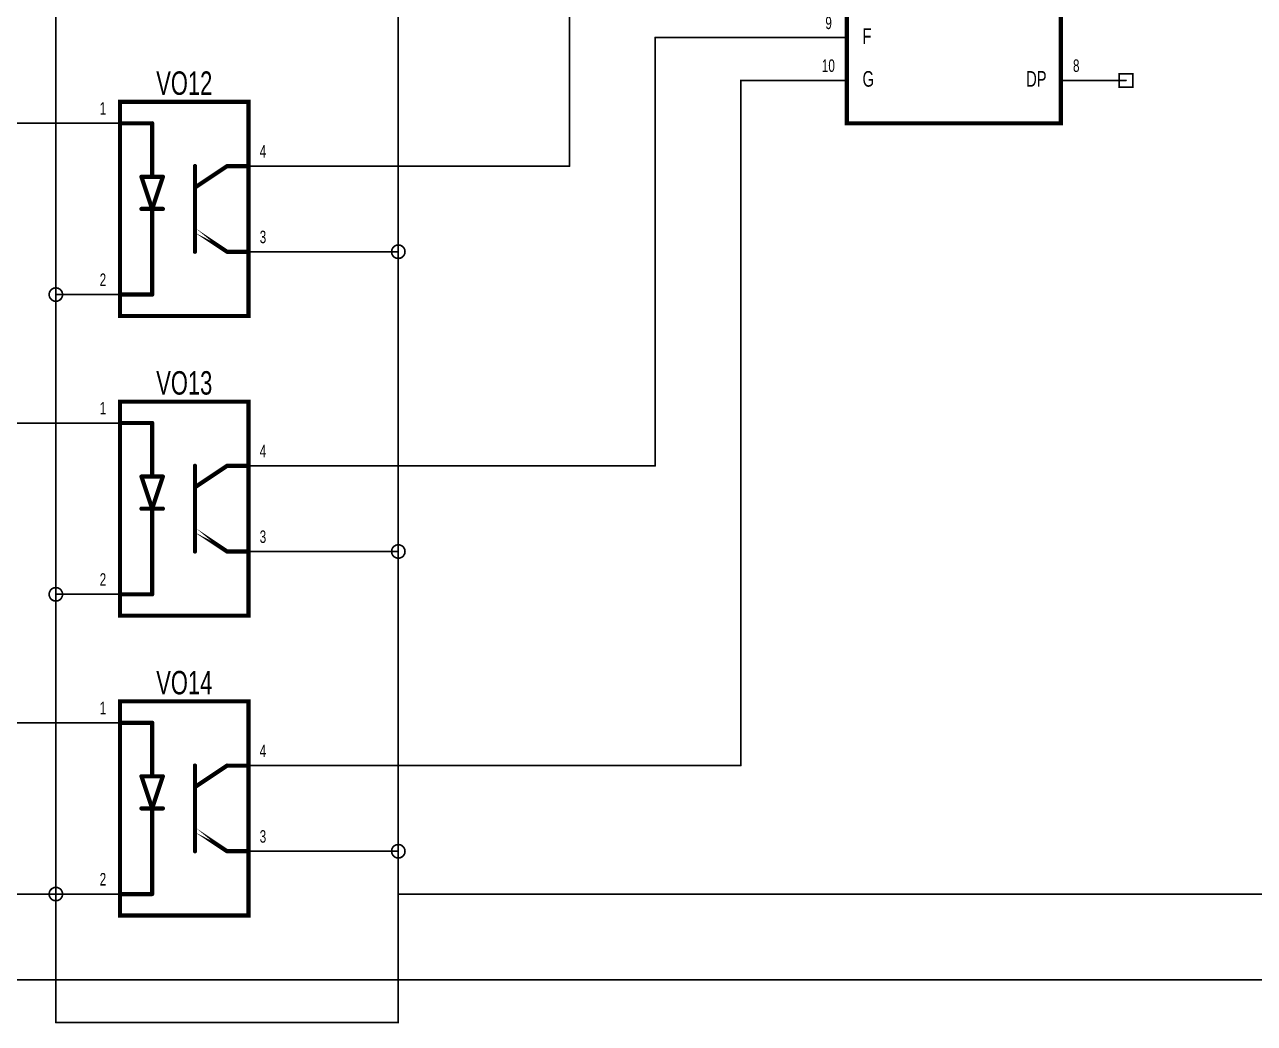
# Model space of a CAD drawing. Extents: x -9.1 to 18.8, y -6.3 to 0.3.
# Drawn here: x 3.627 to 6.5, y -5.202 to -2.87 of the extents above; entities that cross this region are included whole.
import ezdxf
from ezdxf.enums import TextEntityAlignment as Align

# ---------------------------------------------------------------- set-up
doc = ezdxf.new("R2010")
doc.units = 0
for name, color, linetype in [('Element', 253, 'CONTINUOUS'), ('Net', 50, 'CONTINUOUS'), ('Pin', 50, 'CONTINUOUS')]:
    doc.layers.add(name, color=color, linetype=linetype)

msp = doc.modelspace()

# ---------------------------------------------------------------- linework, layer by layer
at = {"layer": 'Element', "linetype": 'CONTINUOUS', "const_width": 0.0098}
for points in [[(5.5479, -2.3), (6.0479, -2.3), (6.0479, -3.1), (5.5479, -3.1), (5.5479, -2.3)], [(3.85, -3.05), (4.15, -3.05), (4.15, -3.55), (3.85, -3.55), (3.85, -3.05)], [(3.85, -3.1), (3.925, -3.1)], [(3.925, -3.1), (3.925, -3.225)], [(4.025, -3.2), (4.025, -3.4)], [(4.025, -3.25), (4.1, -3.2)], [(4.1, -3.2), (4.15, -3.2)], [(3.95, -3.225), (3.9, -3.225)], [(3.9, -3.225), (3.925, -3.3)], [(3.925, -3.3), (3.95, -3.225)], [(3.9, -3.3), (3.95, -3.3)], [(3.925, -3.3), (3.925, -3.5)], [(4.025, -3.35), (4.1, -3.4), (4.025, -3.35)], [(4.1, -3.4), (4.15, -3.4)], [(3.925, -3.5), (3.85, -3.5)], [(3.85, -3.75), (4.15, -3.75), (4.15, -4.25), (3.85, -4.25), (3.85, -3.75)], [(3.85, -3.8), (3.925, -3.8)], [(3.925, -3.8), (3.925, -3.925)], [(4.025, -3.9), (4.025, -4.1)], [(4.025, -3.95), (4.1, -3.9)], [(4.1, -3.9), (4.15, -3.9)], [(3.95, -3.925), (3.9, -3.925)], [(3.9, -3.925), (3.925, -4)], [(3.925, -4), (3.95, -3.925)], [(3.9, -4), (3.95, -4)], [(3.925, -4), (3.925, -4.2)], [(4.025, -4.05), (4.1, -4.1), (4.025, -4.05)], [(4.1, -4.1), (4.15, -4.1)], [(3.925, -4.2), (3.85, -4.2)], [(3.85, -4.45), (4.15, -4.45), (4.15, -4.95), (3.85, -4.95), (3.85, -4.45)], [(3.85, -4.5), (3.925, -4.5)], [(3.925, -4.5), (3.925, -4.625)], [(4.025, -4.6), (4.025, -4.8)], [(4.025, -4.65), (4.1, -4.6)], [(4.1, -4.6), (4.15, -4.6)], [(3.95, -4.625), (3.9, -4.625)], [(3.9, -4.625), (3.925, -4.7)], [(3.925, -4.7), (3.95, -4.625)], [(3.9, -4.7), (3.95, -4.7)], [(3.925, -4.7), (3.925, -4.9)], [(4.025, -4.75), (4.1, -4.8), (4.025, -4.75)], [(4.1, -4.8), (4.15, -4.8)], [(3.925, -4.9), (3.85, -4.9)]]:
    msp.add_lwpolyline(points, dxfattribs=at)
at = {"layer": 'Element', "linetype": 'CONTINUOUS', "const_width": 0.0049}
for points in [[(3.8475, -3.1, 1), (3.8525, -3.1, 1), (3.8475, -3.1, 1)], [(3.9225, -3.1, 1), (3.9275, -3.1, 1), (3.9225, -3.1, 1)], [(3.9225, -3.1, 1), (3.9275, -3.1, 1), (3.9225, -3.1, 1)], [(4.0225, -3.2, 1), (4.0275, -3.2, 1), (4.0225, -3.2, 1)], [(4.0975, -3.2, 1), (4.1025, -3.2, 1), (4.0975, -3.2, 1)], [(4.0975, -3.2, 1), (4.1025, -3.2, 1), (4.0975, -3.2, 1)], [(4.1475, -3.2, 1), (4.1525, -3.2, 1), (4.1475, -3.2, 1)], [(3.8975, -3.225, 1), (3.9025, -3.225, 1), (3.8975, -3.225, 1)], [(3.8975, -3.225, 1), (3.9025, -3.225, 1), (3.8975, -3.225, 1)], [(3.9225, -3.225, 1), (3.9275, -3.225, 1), (3.9225, -3.225, 1)], [(3.9475, -3.225, 1), (3.9525, -3.225, 1), (3.9475, -3.225, 1)], [(3.9475, -3.225, 1), (3.9525, -3.225, 1), (3.9475, -3.225, 1)], [(4.0225, -3.25, 1), (4.0275, -3.25, 1), (4.0225, -3.25, 1)], [(3.8975, -3.3, 1), (3.9025, -3.3, 1), (3.8975, -3.3, 1)], [(3.9225, -3.3, 1), (3.9275, -3.3, 1), (3.9225, -3.3, 1)], [(3.9225, -3.3, 1), (3.9275, -3.3, 1), (3.9225, -3.3, 1)], [(3.9225, -3.3, 1), (3.9275, -3.3, 1), (3.9225, -3.3, 1)], [(3.9475, -3.3, 1), (3.9525, -3.3, 1), (3.9475, -3.3, 1)], [(4.0225, -3.35, 1), (4.0275, -3.35, 1), (4.0225, -3.35, 1)], [(4.0225, -3.4, 1), (4.0275, -3.4, 1), (4.0225, -3.4, 1)], [(4.0975, -3.4, 1), (4.1025, -3.4, 1), (4.0975, -3.4, 1)], [(4.1475, -3.4, 1), (4.1525, -3.4, 1), (4.1475, -3.4, 1)], [(3.8475, -3.5, 1), (3.8525, -3.5, 1), (3.8475, -3.5, 1)], [(3.9225, -3.5, 1), (3.9275, -3.5, 1), (3.9225, -3.5, 1)], [(3.9225, -3.5, 1), (3.9275, -3.5, 1), (3.9225, -3.5, 1)], [(3.8475, -3.8, 1), (3.8525, -3.8, 1), (3.8475, -3.8, 1)], [(3.9225, -3.8, 1), (3.9275, -3.8, 1), (3.9225, -3.8, 1)], [(3.9225, -3.8, 1), (3.9275, -3.8, 1), (3.9225, -3.8, 1)], [(4.0225, -3.9, 1), (4.0275, -3.9, 1), (4.0225, -3.9, 1)], [(4.0975, -3.9, 1), (4.1025, -3.9, 1), (4.0975, -3.9, 1)], [(4.0975, -3.9, 1), (4.1025, -3.9, 1), (4.0975, -3.9, 1)], [(4.1475, -3.9, 1), (4.1525, -3.9, 1), (4.1475, -3.9, 1)], [(3.8975, -3.925, 1), (3.9025, -3.925, 1), (3.8975, -3.925, 1)], [(3.8975, -3.925, 1), (3.9025, -3.925, 1), (3.8975, -3.925, 1)], [(3.9225, -3.925, 1), (3.9275, -3.925, 1), (3.9225, -3.925, 1)], [(3.9475, -3.925, 1), (3.9525, -3.925, 1), (3.9475, -3.925, 1)], [(3.9475, -3.925, 1), (3.9525, -3.925, 1), (3.9475, -3.925, 1)], [(4.0225, -3.95, 1), (4.0275, -3.95, 1), (4.0225, -3.95, 1)], [(3.8975, -4, 1), (3.9025, -4, 1), (3.8975, -4, 1)], [(3.9225, -4, 1), (3.9275, -4, 1), (3.9225, -4, 1)], [(3.9225, -4, 1), (3.9275, -4, 1), (3.9225, -4, 1)], [(3.9225, -4, 1), (3.9275, -4, 1), (3.9225, -4, 1)], [(3.9475, -4, 1), (3.9525, -4, 1), (3.9475, -4, 1)], [(4.0225, -4.05, 1), (4.0275, -4.05, 1), (4.0225, -4.05, 1)], [(4.0225, -4.1, 1), (4.0275, -4.1, 1), (4.0225, -4.1, 1)], [(4.0975, -4.1, 1), (4.1025, -4.1, 1), (4.0975, -4.1, 1)], [(4.1475, -4.1, 1), (4.1525, -4.1, 1), (4.1475, -4.1, 1)], [(3.8475, -4.2, 1), (3.8525, -4.2, 1), (3.8475, -4.2, 1)], [(3.9225, -4.2, 1), (3.9275, -4.2, 1), (3.9225, -4.2, 1)], [(3.9225, -4.2, 1), (3.9275, -4.2, 1), (3.9225, -4.2, 1)], [(3.8475, -4.5, 1), (3.8525, -4.5, 1), (3.8475, -4.5, 1)], [(3.9225, -4.5, 1), (3.9275, -4.5, 1), (3.9225, -4.5, 1)], [(3.9225, -4.5, 1), (3.9275, -4.5, 1), (3.9225, -4.5, 1)], [(4.0225, -4.6, 1), (4.0275, -4.6, 1), (4.0225, -4.6, 1)], [(4.0975, -4.6, 1), (4.1025, -4.6, 1), (4.0975, -4.6, 1)], [(4.0975, -4.6, 1), (4.1025, -4.6, 1), (4.0975, -4.6, 1)], [(4.1475, -4.6, 1), (4.1525, -4.6, 1), (4.1475, -4.6, 1)], [(3.8975, -4.625, 1), (3.9025, -4.625, 1), (3.8975, -4.625, 1)], [(3.8975, -4.625, 1), (3.9025, -4.625, 1), (3.8975, -4.625, 1)], [(3.9225, -4.625, 1), (3.9275, -4.625, 1), (3.9225, -4.625, 1)], [(3.9475, -4.625, 1), (3.9525, -4.625, 1), (3.9475, -4.625, 1)], [(3.9475, -4.625, 1), (3.9525, -4.625, 1), (3.9475, -4.625, 1)], [(4.0225, -4.65, 1), (4.0275, -4.65, 1), (4.0225, -4.65, 1)], [(3.8975, -4.7, 1), (3.9025, -4.7, 1), (3.8975, -4.7, 1)], [(3.9225, -4.7, 1), (3.9275, -4.7, 1), (3.9225, -4.7, 1)], [(3.9225, -4.7, 1), (3.9275, -4.7, 1), (3.9225, -4.7, 1)], [(3.9225, -4.7, 1), (3.9275, -4.7, 1), (3.9225, -4.7, 1)], [(3.9475, -4.7, 1), (3.9525, -4.7, 1), (3.9475, -4.7, 1)], [(4.0225, -4.75, 1), (4.0275, -4.75, 1), (4.0225, -4.75, 1)], [(4.0225, -4.8, 1), (4.0275, -4.8, 1), (4.0225, -4.8, 1)], [(4.0975, -4.8, 1), (4.1025, -4.8, 1), (4.0975, -4.8, 1)], [(4.1475, -4.8, 1), (4.1525, -4.8, 1), (4.1475, -4.8, 1)], [(3.8475, -4.9, 1), (3.8525, -4.9, 1), (3.8475, -4.9, 1)], [(3.9225, -4.9, 1), (3.9275, -4.9, 1), (3.9225, -4.9, 1)], [(3.9225, -4.9, 1), (3.9275, -4.9, 1), (3.9225, -4.9, 1)]]:
    msp.add_lwpolyline(points, format="xyb", dxfattribs=at)
at = {"layer": 'Net', "linetype": 'CONTINUOUS', "const_width": 0.0039}
for points in [[(3.7, -2.1), (3.7, -3.5)], [(4.5, -3.4), (4.5, -2.7)], [(4.9, -3.2), (4.9, -2.8)], [(5.1, -3.9), (5.1, -2.9)], [(5.1, -2.9), (5.3953, -2.9)], [(5.3, -4.6), (5.3, -3)], [(5.3, -3), (5.3953, -3)], [(3.5, -3.1), (3.7, -3.1)], [(4.3, -3.2), (4.9, -3.2)], [(4.4843, -3.4), (4.485, -3.4049), (4.4873, -3.4093), (4.4907, -3.4127), (4.4951, -3.415), (4.5, -3.4157), (4.5049, -3.415), (4.5093, -3.4127), (4.5127, -3.4093), (4.515, -3.4049), (4.5157, -3.4), (4.515, -3.3951), (4.5127, -3.3907), (4.5093, -3.3873), (4.5049, -3.385), (4.5, -3.3843), (4.4951, -3.385), (4.4907, -3.3873), (4.4873, -3.3907), (4.485, -3.3951), (4.4843, -3.4)], [(4.5, -3.4), (4.3, -3.4)], [(4.5, -4.1), (4.5, -3.4)], [(4.5, -3.4), (4.5, -3.4)], [(3.6843, -3.5), (3.685, -3.5049), (3.6873, -3.5093), (3.6907, -3.5127), (3.6951, -3.515), (3.7, -3.5157), (3.7049, -3.515), (3.7093, -3.5127), (3.7127, -3.5093), (3.715, -3.5049), (3.7157, -3.5), (3.715, -3.4951), (3.7127, -3.4907), (3.7093, -3.4873), (3.7049, -3.485), (3.7, -3.4843), (3.6951, -3.485), (3.6907, -3.4873), (3.6873, -3.4907), (3.685, -3.4951), (3.6843, -3.5)], [(3.6843, -3.5), (3.685, -3.5049), (3.6873, -3.5093), (3.6907, -3.5127), (3.6951, -3.515), (3.7, -3.5157), (3.7049, -3.515), (3.7093, -3.5127), (3.7127, -3.5093), (3.715, -3.5049), (3.7157, -3.5), (3.715, -3.4951), (3.7127, -3.4907), (3.7093, -3.4873), (3.7049, -3.485), (3.7, -3.4843), (3.6951, -3.485), (3.6907, -3.4873), (3.6873, -3.4907), (3.685, -3.4951), (3.6843, -3.5)], [(3.7, -3.5), (3.7, -3.5)], [(3.7, -3.5), (3.7, -4.2)], [(3.4, -3.8), (3.7, -3.8)], [(4.3, -3.9), (5.1, -3.9)], [(4.5, -4.1), (4.3, -4.1)], [(4.4843, -4.1), (4.485, -4.1049), (4.4873, -4.1093), (4.4907, -4.1127), (4.4951, -4.115), (4.5, -4.1157), (4.5049, -4.115), (4.5093, -4.1127), (4.5127, -4.1093), (4.515, -4.1049), (4.5157, -4.1), (4.515, -4.0951), (4.5127, -4.0907), (4.5093, -4.0873), (4.5049, -4.085), (4.5, -4.0843), (4.4951, -4.085), (4.4907, -4.0873), (4.4873, -4.0907), (4.485, -4.0951), (4.4843, -4.1)], [(4.5, -4.8), (4.5, -4.1)], [(4.5, -4.1), (4.5, -4.1)], [(3.6843, -4.2), (3.685, -4.2049), (3.6873, -4.2093), (3.6907, -4.2127), (3.6951, -4.215), (3.7, -4.2157), (3.7049, -4.215), (3.7093, -4.2127), (3.7127, -4.2093), (3.715, -4.2049), (3.7157, -4.2), (3.715, -4.1951), (3.7127, -4.1907), (3.7093, -4.1873), (3.7049, -4.185), (3.7, -4.1843), (3.6951, -4.185), (3.6907, -4.1873), (3.6873, -4.1907), (3.685, -4.1951), (3.6843, -4.2)], [(3.7, -4.2), (3.7, -4.2)], [(3.7, -4.2), (3.7, -4.9)], [(3.3, -4.5), (3.7, -4.5)], [(4.3, -4.6), (5.3, -4.6)], [(4.4843, -4.8), (4.485, -4.8049), (4.4873, -4.8093), (4.4907, -4.8127), (4.4951, -4.815), (4.5, -4.8157), (4.5049, -4.815), (4.5093, -4.8127), (4.5127, -4.8093), (4.515, -4.8049), (4.5157, -4.8), (4.515, -4.7951), (4.5127, -4.7907), (4.5093, -4.7873), (4.5049, -4.785), (4.5, -4.7843), (4.4951, -4.785), (4.4907, -4.7873), (4.4873, -4.7907), (4.485, -4.7951), (4.4843, -4.8)], [(4.4843, -4.8), (4.485, -4.8049), (4.4873, -4.8093), (4.4907, -4.8127), (4.4951, -4.815), (4.5, -4.8157), (4.5049, -4.815), (4.5093, -4.8127), (4.5127, -4.8093), (4.515, -4.8049), (4.5157, -4.8), (4.515, -4.7951), (4.5127, -4.7907), (4.5093, -4.7873), (4.5049, -4.785), (4.5, -4.7843), (4.4951, -4.785), (4.4907, -4.7873), (4.4873, -4.7907), (4.485, -4.7951), (4.4843, -4.8)], [(4.3, -4.8), (4.5, -4.8)], [(4.5, -5.2), (4.5, -4.8)], [(4.5, -4.8), (4.5, -4.9)], [(3.6843, -4.9), (3.685, -4.9049), (3.6873, -4.9093), (3.6907, -4.9127), (3.6951, -4.915), (3.7, -4.9157), (3.7049, -4.915), (3.7093, -4.9127), (3.7127, -4.9093), (3.715, -4.9049), (3.7157, -4.9), (3.715, -4.8951), (3.7127, -4.8907), (3.7093, -4.8873), (3.7049, -4.885), (3.7, -4.8843), (3.6951, -4.885), (3.6907, -4.8873), (3.6873, -4.8907), (3.685, -4.8951), (3.6843, -4.9)], [(3.6843, -4.9), (3.685, -4.9049), (3.6873, -4.9093), (3.6907, -4.9127), (3.6951, -4.915), (3.7, -4.9157), (3.7049, -4.915), (3.7093, -4.9127), (3.7127, -4.9093), (3.715, -4.9049), (3.7157, -4.9), (3.715, -4.8951), (3.7127, -4.8907), (3.7093, -4.8873), (3.7049, -4.885), (3.7, -4.8843), (3.6951, -4.885), (3.6907, -4.8873), (3.6873, -4.8907), (3.685, -4.8951), (3.6843, -4.9)], [(1.9, -4.9), (3.7, -4.9)], [(3.7, -4.9), (3.7, -4.9)], [(3.7, -4.9), (3.7, -5.2)], [(4.5, -4.9), (9.9, -4.9)], [(2, -5.1), (6.8, -5.1)], [(3.7, -5.2), (4.5, -5.2)]]:
    msp.add_lwpolyline(points, dxfattribs=at)
at = {"layer": 'Net', "linetype": 'CONTINUOUS', "const_width": 0.002}
for points in [[(5.099, -2.9, 1), (5.101, -2.9, 1), (5.099, -2.9, 1)], [(5.099, -2.9, 1), (5.101, -2.9, 1), (5.099, -2.9, 1)], [(5.3943, -2.9, 1), (5.3963, -2.9, 1), (5.3943, -2.9, 1)], [(5.299, -3, 1), (5.301, -3, 1), (5.299, -3, 1)], [(5.299, -3, 1), (5.301, -3, 1), (5.299, -3, 1)], [(5.3943, -3, 1), (5.3963, -3, 1), (5.3943, -3, 1)], [(3.699, -3.1, 1), (3.701, -3.1, 1), (3.699, -3.1, 1)], [(4.299, -3.2, 1), (4.301, -3.2, 1), (4.299, -3.2, 1)], [(4.899, -3.2, 1), (4.901, -3.2, 1), (4.899, -3.2, 1)], [(4.899, -3.2, 1), (4.901, -3.2, 1), (4.899, -3.2, 1)], [(4.299, -3.4, 1), (4.301, -3.4, 1), (4.299, -3.4, 1)], [(4.4833, -3.4, 1), (4.4852, -3.4, 1), (4.4833, -3.4, 1)], [(4.499, -3.4, 1), (4.501, -3.4, 1), (4.499, -3.4, 1)], [(4.499, -3.4, 1), (4.501, -3.4, 1), (4.499, -3.4, 1)], [(4.499, -3.4, 1), (4.501, -3.4, 1), (4.499, -3.4, 1)], [(4.499, -3.4, 1), (4.501, -3.4, 1), (4.499, -3.4, 1)], [(3.6833, -3.5, 1), (3.6852, -3.5, 1), (3.6833, -3.5, 1)], [(3.6833, -3.5, 1), (3.6852, -3.5, 1), (3.6833, -3.5, 1)], [(3.699, -3.5, 1), (3.701, -3.5, 1), (3.699, -3.5, 1)], [(3.699, -3.5, 1), (3.701, -3.5, 1), (3.699, -3.5, 1)], [(3.699, -3.5, 1), (3.701, -3.5, 1), (3.699, -3.5, 1)], [(3.699, -3.8, 1), (3.701, -3.8, 1), (3.699, -3.8, 1)], [(4.299, -3.9, 1), (4.301, -3.9, 1), (4.299, -3.9, 1)], [(5.099, -3.9, 1), (5.101, -3.9, 1), (5.099, -3.9, 1)], [(5.099, -3.9, 1), (5.101, -3.9, 1), (5.099, -3.9, 1)], [(4.299, -4.1, 1), (4.301, -4.1, 1), (4.299, -4.1, 1)], [(4.4833, -4.1, 1), (4.4852, -4.1, 1), (4.4833, -4.1, 1)], [(4.499, -4.1, 1), (4.501, -4.1, 1), (4.499, -4.1, 1)], [(4.499, -4.1, 1), (4.501, -4.1, 1), (4.499, -4.1, 1)], [(4.499, -4.1, 1), (4.501, -4.1, 1), (4.499, -4.1, 1)], [(4.499, -4.1, 1), (4.501, -4.1, 1), (4.499, -4.1, 1)], [(3.6833, -4.2, 1), (3.6852, -4.2, 1), (3.6833, -4.2, 1)], [(3.699, -4.2, 1), (3.701, -4.2, 1), (3.699, -4.2, 1)], [(3.699, -4.2, 1), (3.701, -4.2, 1), (3.699, -4.2, 1)], [(3.699, -4.2, 1), (3.701, -4.2, 1), (3.699, -4.2, 1)], [(3.699, -4.5, 1), (3.701, -4.5, 1), (3.699, -4.5, 1)], [(4.299, -4.6, 1), (4.301, -4.6, 1), (4.299, -4.6, 1)], [(5.299, -4.6, 1), (5.301, -4.6, 1), (5.299, -4.6, 1)], [(5.299, -4.6, 1), (5.301, -4.6, 1), (5.299, -4.6, 1)], [(4.299, -4.8, 1), (4.301, -4.8, 1), (4.299, -4.8, 1)], [(4.4833, -4.8, 1), (4.4852, -4.8, 1), (4.4833, -4.8, 1)], [(4.4833, -4.8, 1), (4.4852, -4.8, 1), (4.4833, -4.8, 1)], [(4.499, -4.8, 1), (4.501, -4.8, 1), (4.499, -4.8, 1)], [(4.499, -4.8, 1), (4.501, -4.8, 1), (4.499, -4.8, 1)], [(4.499, -4.8, 1), (4.501, -4.8, 1), (4.499, -4.8, 1)], [(4.499, -4.8, 1), (4.501, -4.8, 1), (4.499, -4.8, 1)], [(3.6833, -4.9, 1), (3.6852, -4.9, 1), (3.6833, -4.9, 1)], [(3.6833, -4.9, 1), (3.6852, -4.9, 1), (3.6833, -4.9, 1)], [(3.699, -4.9, 1), (3.701, -4.9, 1), (3.699, -4.9, 1)], [(3.699, -4.9, 1), (3.701, -4.9, 1), (3.699, -4.9, 1)], [(3.699, -4.9, 1), (3.701, -4.9, 1), (3.699, -4.9, 1)], [(3.699, -4.9, 1), (3.701, -4.9, 1), (3.699, -4.9, 1)], [(4.499, -4.9, 1), (4.501, -4.9, 1), (4.499, -4.9, 1)], [(4.499, -4.9, 1), (4.501, -4.9, 1), (4.499, -4.9, 1)], [(3.699, -5.2, 1), (3.701, -5.2, 1), (3.699, -5.2, 1)], [(3.699, -5.2, 1), (3.701, -5.2, 1), (3.699, -5.2, 1)], [(4.499, -5.2, 1), (4.501, -5.2, 1), (4.499, -5.2, 1)], [(4.499, -5.2, 1), (4.501, -5.2, 1), (4.499, -5.2, 1)]]:
    msp.add_lwpolyline(points, format="xyb", dxfattribs=at)
at = {"layer": 'Pin', "linetype": 'CONTINUOUS', "const_width": 0.002}
for points in [[(5.3943, -2.9, 1), (5.3963, -2.9, 1), (5.3943, -2.9, 1)], [(5.5443, -2.9, 1), (5.5463, -2.9, 1), (5.5443, -2.9, 1)], [(5.3943, -3, 1), (5.3963, -3, 1), (5.3943, -3, 1)], [(5.5443, -3, 1), (5.5463, -3, 1), (5.5443, -3, 1)], [(6.049, -3, 1), (6.051, -3, 1), (6.049, -3, 1)], [(6.199, -3, 1), (6.201, -3, 1), (6.199, -3, 1)], [(3.699, -3.1, 1), (3.701, -3.1, 1), (3.699, -3.1, 1)], [(3.849, -3.1, 1), (3.851, -3.1, 1), (3.849, -3.1, 1)], [(4.149, -3.2, 1), (4.151, -3.2, 1), (4.149, -3.2, 1)], [(4.299, -3.2, 1), (4.301, -3.2, 1), (4.299, -3.2, 1)], [(4.149, -3.4, 1), (4.151, -3.4, 1), (4.149, -3.4, 1)], [(4.299, -3.4, 1), (4.301, -3.4, 1), (4.299, -3.4, 1)], [(3.699, -3.5, 1), (3.701, -3.5, 1), (3.699, -3.5, 1)], [(3.849, -3.5, 1), (3.851, -3.5, 1), (3.849, -3.5, 1)], [(3.699, -3.8, 1), (3.701, -3.8, 1), (3.699, -3.8, 1)], [(3.849, -3.8, 1), (3.851, -3.8, 1), (3.849, -3.8, 1)], [(4.149, -3.9, 1), (4.151, -3.9, 1), (4.149, -3.9, 1)], [(4.299, -3.9, 1), (4.301, -3.9, 1), (4.299, -3.9, 1)], [(4.149, -4.1, 1), (4.151, -4.1, 1), (4.149, -4.1, 1)], [(4.299, -4.1, 1), (4.301, -4.1, 1), (4.299, -4.1, 1)], [(3.699, -4.2, 1), (3.701, -4.2, 1), (3.699, -4.2, 1)], [(3.849, -4.2, 1), (3.851, -4.2, 1), (3.849, -4.2, 1)], [(3.699, -4.5, 1), (3.701, -4.5, 1), (3.699, -4.5, 1)], [(3.849, -4.5, 1), (3.851, -4.5, 1), (3.849, -4.5, 1)], [(4.149, -4.6, 1), (4.151, -4.6, 1), (4.149, -4.6, 1)], [(4.299, -4.6, 1), (4.301, -4.6, 1), (4.299, -4.6, 1)], [(4.149, -4.8, 1), (4.151, -4.8, 1), (4.149, -4.8, 1)], [(4.299, -4.8, 1), (4.301, -4.8, 1), (4.299, -4.8, 1)], [(3.699, -4.9, 1), (3.701, -4.9, 1), (3.699, -4.9, 1)], [(3.849, -4.9, 1), (3.851, -4.9, 1), (3.849, -4.9, 1)]]:
    msp.add_lwpolyline(points, format="xyb", dxfattribs=at)
at = {"layer": 'Pin', "linetype": 'CONTINUOUS', "const_width": 0.0039}
for points in [[(5.5453, -2.9), (5.3953, -2.9)], [(6.1843, -2.9843), (6.2157, -2.9843), (6.2157, -3.0157), (6.1843, -3.0157), (6.1843, -2.9843)], [(5.5453, -3), (5.3953, -3)], [(6.05, -3), (6.2, -3)], [(3.85, -3.1), (3.7, -3.1)], [(4.15, -3.2), (4.3, -3.2)], [(4.15, -3.4), (4.3, -3.4)], [(3.85, -3.5), (3.7, -3.5)], [(3.85, -3.8), (3.7, -3.8)], [(4.15, -3.9), (4.3, -3.9)], [(4.15, -4.1), (4.3, -4.1)], [(3.85, -4.2), (3.7, -4.2)], [(3.85, -4.5), (3.7, -4.5)], [(4.15, -4.6), (4.3, -4.6)], [(4.15, -4.8), (4.3, -4.8)], [(3.85, -4.9), (3.7, -4.9)]]:
    msp.add_lwpolyline(points, dxfattribs=at)

# ---------------------------------------------------------------- texts
at = {"layer": 'Element', "width": 0.7}
for s, p in [('VO12', (4, -3.05)), ('VO13', (4, -3.75)), ('VO14', (4, -4.45))]:
    msp.add_text(s, height=0.0547, dxfattribs=at).set_placement(p, align=Align.BOTTOM_CENTER)
at = {"layer": 'Pin', "width": 0.7}
for s, height, p in [('9', 0.0292, (5.4977, -2.8508)), ('F', 0.0365, (5.5846, -2.8781)), ('10', 0.0292, (5.4895, -2.9508)), ('8', 0.0292, (6.0762, -2.9508)), ('G', 0.0365, (5.5846, -2.9781)), ('DP', 0.0365, (5.9669, -2.9781)), ('1', 0.0292, (3.8024, -3.0508)), ('4', 0.0292, (4.1762, -3.1508)), ('3', 0.0292, (4.1762, -3.3508)), ('2', 0.0292, (3.8024, -3.4508)), ('1', 0.0292, (3.8024, -3.7508)), ('4', 0.0292, (4.1762, -3.8508)), ('3', 0.0292, (4.1762, -4.0508)), ('2', 0.0292, (3.8024, -4.1508)), ('1', 0.0292, (3.8024, -4.4508)), ('4', 0.0292, (4.1762, -4.5508)), ('3', 0.0292, (4.1762, -4.7508)), ('2', 0.0292, (3.8024, -4.8508))]:
    msp.add_text(s, height=height, dxfattribs=at).set_placement(p, align=Align.TOP_LEFT)

doc.saveas('drawing.dxf')
